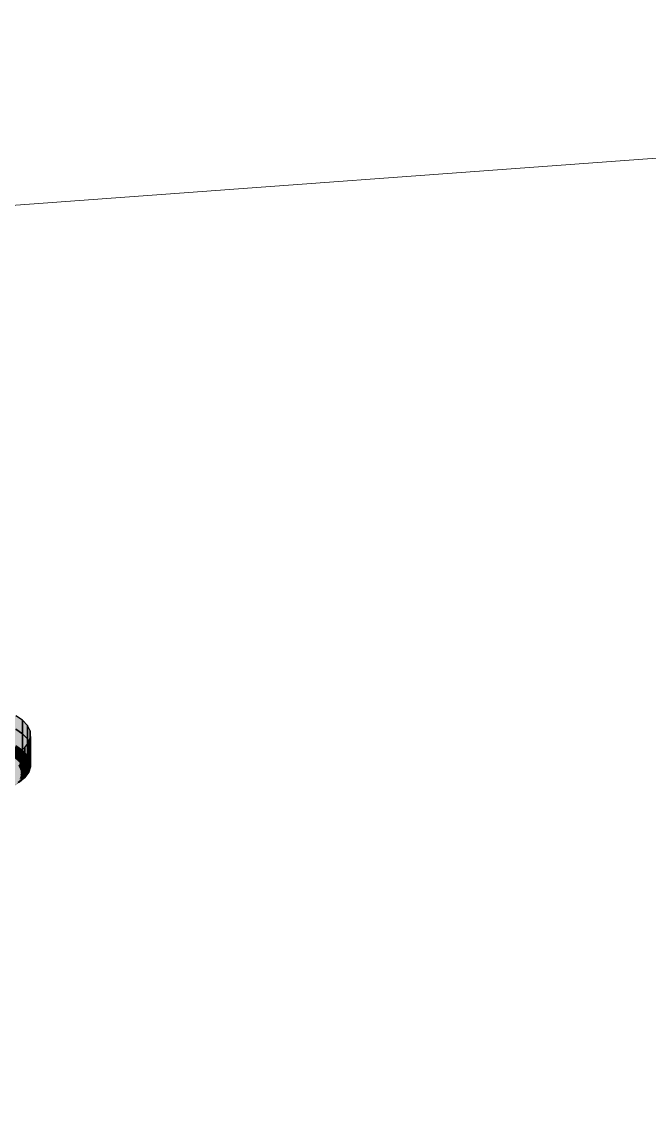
# Model space of a CAD drawing. Header units: millimetres. Extents: x 50 to 612415, y 2 to 4150.
# Drawn here: x 472132.2 to 472300, y 2880.6 to 3170 of the extents above; entities that cross this region are included whole.
import ezdxf

# ---------------------------------------------------------------- set-up
doc = ezdxf.new("R2010")
doc.units = ezdxf.units.MM
for name, color, linetype, lineweight in [('DIM', 7, 'Continuous', 13), ('HATCH', 8, 'Continuous', 9), ('OUTLINE', 7, 'Continuous', 25)]:
    doc.layers.add(name, color=color, linetype=linetype, lineweight=lineweight)

msp = doc.modelspace()

# ---------------------------------------------------------------- hatches: boundary and pattern name
at = {"layer": 'HATCH', "true_color": 0xccae87}
for points in [[(471407.856, 2492.235), (472132.454, 2983.255), (472130.662, 2984.478)], [(471407.856, 2492.235), (472133.736, 2981.882), (472132.454, 2983.255)], [(471407.856, 2492.235), (472134.456, 2980.41), (472133.736, 2981.882)], [(471407.856, 2488.664), (472132.454, 2979.684), (472130.662, 2980.907)], [(472130.662, 2980.907), (472132.454, 2979.684), (471407.856, 2488.664)], [(471407.856, 2492.235), (472134.589, 2978.896), (472134.456, 2980.41)], [(472132.454, 2979.684), (472133.736, 2978.311), (471407.856, 2488.664)], [(471407.856, 2488.664), (472133.736, 2978.311), (472132.454, 2979.684)], [(471407.856, 2492.235), (472134.128, 2977.398), (472134.589, 2978.896)], [(471407.856, 2488.664), (472134.456, 2976.839), (472133.736, 2978.311)], [(472133.736, 2978.311), (472134.456, 2976.839), (471407.856, 2488.664)], [(471407.856, 2492.235), (472133.092, 2975.973), (472134.128, 2977.398)], [(471407.856, 2488.664), (472134.589, 2975.325), (472134.456, 2976.839)], [(472134.456, 2976.839), (472134.589, 2975.325), (471407.856, 2488.664)], [(471407.856, 2484.201), (472132.454, 2975.221), (472130.662, 2976.443)], [(472130.662, 2976.443), (472132.454, 2975.221), (471407.856, 2484.201)], [(471407.856, 2492.235), (472131.519, 2974.677), (472133.092, 2975.973)], [(471407.856, 2488.664), (472134.128, 2973.827), (472134.589, 2975.325)], [(472134.589, 2975.325), (472134.128, 2973.827), (471407.856, 2488.664)], [(472132.454, 2975.221), (472133.736, 2973.847), (471407.856, 2484.201)], [(471407.856, 2484.201), (472133.736, 2973.847), (472132.454, 2975.221)], [(471407.856, 2484.201), (472134.456, 2972.375), (472133.736, 2973.847)], [(472133.736, 2973.847), (472134.456, 2972.375), (471407.856, 2484.201)], [(471407.856, 2488.664), (472133.092, 2972.402), (472134.128, 2973.827)], [(472134.128, 2973.827), (472133.092, 2972.402), (471407.856, 2488.664)], [(471407.856, 2488.664), (472131.519, 2971.106), (472133.092, 2972.402)], [(472133.092, 2972.402), (472131.519, 2971.106), (471407.856, 2488.664)], [(471407.856, 2484.201), (472134.589, 2970.861), (472134.456, 2972.375)], [(472134.456, 2972.375), (472134.589, 2970.861), (471407.856, 2484.201)], [(471406.207, 2483.034), (472132.415, 2970.444), (472131.791, 2971.72)], [(472131.791, 2971.72), (472132.415, 2970.444), (471406.207, 2483.034)], [(471406.207, 2483.034), (472132.53, 2969.131), (472132.415, 2970.444)], [(472132.415, 2970.444), (472132.53, 2969.131), (471406.207, 2483.034)], [(471407.856, 2484.201), (472134.128, 2969.363), (472134.589, 2970.861)], [(472134.589, 2970.861), (472134.128, 2969.363), (471407.856, 2484.201)], [(471407.856, 2484.201), (472133.092, 2967.939), (472134.128, 2969.363)], [(472134.128, 2969.363), (472133.092, 2967.939), (471407.856, 2484.201)], [(471406.207, 2483.034), (472132.131, 2967.833), (472132.53, 2969.131)], [(472132.53, 2969.131), (472132.131, 2967.833), (471406.207, 2483.034)], [(471407.856, 2484.201), (472131.519, 2966.643), (472133.092, 2967.939)], [(472133.092, 2967.939), (472131.519, 2966.643), (471407.856, 2484.201)]]:
    msp.add_hatch(color=43, dxfattribs=at).paths.add_polyline_path(points)
at = {"layer": 'HATCH', "true_color": 0xbda27d}
for points in [[(472130.662, 2980.907), (472132.454, 2979.684), (472132.454, 2983.255), (472130.662, 2984.478)], [(472130.662, 2976.443), (472132.454, 2975.221), (472132.454, 2979.684), (472130.662, 2980.907)]]:
    msp.add_hatch(color=33, dxfattribs=at).paths.add_polyline_path(points)
at = {"layer": 'HATCH', "true_color": 0xbba07c}
for points in [[(472132.454, 2979.684), (472133.736, 2978.311), (472133.736, 2981.882), (472132.454, 2983.255)], [(472132.454, 2975.221), (472133.736, 2973.847), (472133.736, 2978.311), (472132.454, 2979.684)]]:
    msp.add_hatch(color=33, dxfattribs=at).paths.add_polyline_path(points)
at = {"layer": 'HATCH', "true_color": 0xb89e7a}
for points in [[(472133.736, 2978.311), (472134.456, 2976.839), (472134.456, 2980.41), (472133.736, 2981.882)], [(472133.736, 2973.847), (472134.456, 2972.375), (472134.456, 2976.839), (472133.736, 2978.311)]]:
    msp.add_hatch(color=33, dxfattribs=at).paths.add_polyline_path(points)
at = {"layer": 'HATCH', "true_color": 0xb79d79}
for points in [[(472134.589, 2975.325), (472134.128, 2973.827), (472134.128, 2977.398), (472134.589, 2978.896)], [(472134.589, 2970.861), (472134.128, 2969.363), (472134.128, 2973.827), (472134.589, 2975.325)]]:
    msp.add_hatch(color=33, dxfattribs=at).paths.add_polyline_path(points)
at = {"layer": 'HATCH', "true_color": 0xb69c79}
for points in [[(472134.456, 2976.839), (472134.589, 2975.325), (472134.589, 2978.896), (472134.456, 2980.41)], [(472134.456, 2972.375), (472134.589, 2970.861), (472134.589, 2975.325), (472134.456, 2976.839)]]:
    msp.add_hatch(color=33, dxfattribs=at).paths.add_polyline_path(points)
at = {"layer": 'HATCH', "true_color": 0xcaad86}
msp.add_hatch(color=43, dxfattribs=at).paths.add_polyline_path([(472129.127, 2973.969), (472130.68, 2972.91), (472132.454, 2975.221), (472130.662, 2976.443)])
at = {"layer": 'HATCH', "true_color": 0xc9ac85}
msp.add_hatch(color=43, dxfattribs=at).paths.add_polyline_path([(472130.68, 2972.91), (472131.791, 2971.72), (472133.736, 2973.847), (472132.454, 2975.221)])
at = {"layer": 'HATCH', "true_color": 0xbca17d}
for points in [[(472133.092, 2972.402), (472131.519, 2971.106), (472131.519, 2974.677), (472133.092, 2975.973)], [(472133.092, 2967.939), (472131.519, 2966.643), (472131.519, 2971.106), (472133.092, 2972.402)]]:
    msp.add_hatch(color=33, dxfattribs=at).paths.add_polyline_path(points)
at = {"layer": 'HATCH', "true_color": 0xba9f7b}
for points in [[(472134.128, 2973.827), (472133.092, 2972.402), (472133.092, 2975.973), (472134.128, 2977.398)], [(472134.128, 2969.363), (472133.092, 2967.939), (472133.092, 2972.402), (472134.128, 2973.827)]]:
    msp.add_hatch(color=33, dxfattribs=at).paths.add_polyline_path(points)
at = {"layer": 'HATCH', "true_color": 0xc7aa84}
for points in [[(472131.791, 2971.72), (472132.415, 2970.444), (472134.456, 2972.375), (472133.736, 2973.847)], [(472131.305, 2971.188), (472131.905, 2969.961), (472132.415, 2970.444), (472131.791, 2971.72)]]:
    msp.add_hatch(color=43, dxfattribs=at).paths.add_polyline_path(points)
at = {"layer": 'HATCH', "true_color": 0xc5a983}
for points in [[(472132.415, 2970.444), (472132.53, 2969.131), (472134.589, 2970.861), (472134.456, 2972.375)], [(472131.905, 2969.961), (472132.016, 2968.699), (472132.53, 2969.131), (472132.415, 2970.444)]]:
    msp.add_hatch(color=43, dxfattribs=at).paths.add_polyline_path(points)
at = {"layer": 'HATCH', "true_color": 0xc2a681}
msp.add_hatch(color=43, dxfattribs=at).paths.add_polyline_path([(472132.131, 2967.833), (472131.233, 2966.599), (472133.092, 2967.939), (472134.128, 2969.363)])
at = {"layer": 'HATCH', "true_color": 0xc4a782}
for points in [[(472132.53, 2969.131), (472132.131, 2967.833), (472134.128, 2969.363), (472134.589, 2970.861)], [(472132.016, 2968.699), (472131.631, 2967.451), (472132.131, 2967.833), (472132.53, 2969.131)]]:
    msp.add_hatch(color=43, dxfattribs=at).paths.add_polyline_path(points)
at = {"layer": 'HATCH', "true_color": 0xc0a47f}
msp.add_hatch(color=33, dxfattribs=at).paths.add_polyline_path([(472131.233, 2966.599), (472129.87, 2965.476), (472131.519, 2966.643), (472133.092, 2967.939)])

# ---------------------------------------------------------------- linework, layer by layer
at = {"layer": 'DIM'}
msp.add_lwpolyline([(470944.926, 3034.003), (472800, 3170), (472900, 3170)], dxfattribs=at)
at = {"layer": 'OUTLINE', "color": 139, "true_color": 0x42544a}
for p, q in [((472132.454, 2983.255), (472130.662, 2984.478)), ((472132.454, 2983.255), (472130.662, 2984.478)), ((472132.454, 2979.684), (472130.662, 2980.907)), ((472130.662, 2980.907), (472132.454, 2979.684)), ((472132.454, 2979.684), (472130.662, 2980.907)), ((472130.662, 2980.907), (472132.454, 2979.684)), ((472132.454, 2979.684), (472132.454, 2983.255)), ((472133.736, 2981.882), (472132.454, 2983.255)), ((472132.454, 2983.255), (472132.454, 2979.684)), ((472133.736, 2981.882), (472132.454, 2983.255)), ((472133.736, 2978.311), (472133.736, 2981.882)), ((472134.456, 2980.41), (472133.736, 2981.882)), ((472133.736, 2981.882), (472133.736, 2978.311)), ((472134.456, 2980.41), (472133.736, 2981.882)), ((472132.454, 2975.221), (472132.454, 2979.684)), ((472133.736, 2978.311), (472132.454, 2979.684)), ((472132.454, 2979.684), (472132.454, 2975.221)), ((472132.454, 2979.684), (472133.736, 2978.311)), ((472132.454, 2979.684), (472133.736, 2978.311)), ((472133.736, 2978.311), (472132.454, 2979.684)), ((472133.736, 2973.847), (472133.736, 2978.311)), ((472134.456, 2976.839), (472133.736, 2978.311)), ((472133.736, 2978.311), (472133.736, 2973.847)), ((472133.736, 2978.311), (472134.456, 2976.839)), ((472134.456, 2976.839), (472133.736, 2978.311)), ((472133.736, 2978.311), (472134.456, 2976.839)), ((472134.128, 2977.398), (472134.589, 2978.896)), ((472134.128, 2977.398), (472134.589, 2978.896)), ((472134.456, 2976.839), (472134.456, 2980.41)), ((472134.589, 2978.896), (472134.456, 2980.41)), ((472134.456, 2980.41), (472134.456, 2976.839)), ((472134.589, 2978.896), (472134.456, 2980.41)), ((472134.589, 2975.325), (472134.589, 2978.896)), ((472134.589, 2978.896), (472134.589, 2975.325)), ((472132.454, 2975.221), (472130.662, 2976.443)), ((472130.662, 2976.443), (472132.454, 2975.221)), ((472132.454, 2975.221), (472130.662, 2976.443)), ((472130.662, 2976.443), (472132.454, 2975.221)), ((472130.68, 2972.91), (472132.454, 2975.221)), ((472132.454, 2975.221), (472130.68, 2972.91)), ((472131.519, 2974.677), (472133.092, 2975.973)), ((472131.519, 2974.677), (472133.092, 2975.973)), ((472133.736, 2973.847), (472132.454, 2975.221)), ((472132.454, 2975.221), (472133.736, 2973.847)), ((472132.454, 2975.221), (472133.736, 2973.847)), ((472133.736, 2973.847), (472132.454, 2975.221)), ((472133.092, 2975.973), (472134.128, 2977.398)), ((472133.092, 2975.973), (472134.128, 2977.398)), ((472133.092, 2972.402), (472133.092, 2975.973)), ((472133.092, 2975.973), (472133.092, 2972.402)), ((472134.128, 2973.827), (472134.128, 2977.398)), ((472134.128, 2977.398), (472134.128, 2973.827)), ((472134.128, 2973.827), (472134.589, 2975.325)), ((472134.589, 2975.325), (472134.128, 2973.827)), ((472134.128, 2973.827), (472134.589, 2975.325)), ((472134.589, 2975.325), (472134.128, 2973.827)), ((472134.456, 2972.375), (472134.456, 2976.839)), ((472134.589, 2975.325), (472134.456, 2976.839)), ((472134.456, 2976.839), (472134.456, 2972.375)), ((472134.456, 2976.839), (472134.589, 2975.325)), ((472134.589, 2975.325), (472134.456, 2976.839)), ((472134.456, 2976.839), (472134.589, 2975.325)), ((472134.589, 2970.861), (472134.589, 2975.325)), ((472134.589, 2975.325), (472134.589, 2970.861)), ((472131.519, 2971.106), (472133.092, 2972.402)), ((472133.092, 2972.402), (472131.519, 2971.106)), ((472131.519, 2971.106), (472133.092, 2972.402)), ((472133.092, 2972.402), (472131.519, 2971.106)), ((472131.791, 2971.72), (472133.736, 2973.847)), ((472133.736, 2973.847), (472131.791, 2971.72)), ((472132.415, 2970.444), (472134.456, 2972.375)), ((472134.456, 2972.375), (472132.415, 2970.444)), ((472133.092, 2972.402), (472134.128, 2973.827)), ((472134.128, 2973.827), (472133.092, 2972.402)), ((472133.092, 2972.402), (472134.128, 2973.827)), ((472134.128, 2973.827), (472133.092, 2972.402)), ((472133.092, 2967.939), (472133.092, 2972.402)), ((472133.092, 2972.402), (472133.092, 2967.939)), ((472134.456, 2972.375), (472133.736, 2973.847)), ((472133.736, 2973.847), (472134.456, 2972.375)), ((472134.456, 2972.375), (472133.736, 2973.847)), ((472133.736, 2973.847), (472134.456, 2972.375)), ((472134.128, 2969.363), (472134.128, 2973.827)), ((472134.128, 2973.827), (472134.128, 2969.363)), ((472134.589, 2970.861), (472134.456, 2972.375)), ((472134.456, 2972.375), (472134.589, 2970.861)), ((472134.589, 2970.861), (472134.456, 2972.375)), ((472134.456, 2972.375), (472134.589, 2970.861)), ((472132.415, 2970.444), (472131.791, 2971.72)), ((472131.791, 2971.72), (472132.415, 2970.444)), ((472132.415, 2970.444), (472131.791, 2971.72)), ((472131.791, 2971.72), (472132.415, 2970.444)), ((472131.905, 2969.961), (472132.415, 2970.444)), ((472132.415, 2970.444), (472131.905, 2969.961)), ((472132.131, 2967.833), (472134.128, 2969.363)), ((472134.128, 2969.363), (472132.131, 2967.833)), ((472132.53, 2969.131), (472132.415, 2970.444)), ((472132.415, 2970.444), (472132.53, 2969.131)), ((472132.53, 2969.131), (472132.415, 2970.444)), ((472132.415, 2970.444), (472132.53, 2969.131)), ((472132.53, 2969.131), (472134.589, 2970.861)), ((472134.589, 2970.861), (472132.53, 2969.131)), ((472133.092, 2967.939), (472134.128, 2969.363)), ((472134.128, 2969.363), (472133.092, 2967.939)), ((472133.092, 2967.939), (472134.128, 2969.363)), ((472134.128, 2969.363), (472133.092, 2967.939)), ((472134.128, 2969.363), (472134.589, 2970.861)), ((472134.589, 2970.861), (472134.128, 2969.363)), ((472134.128, 2969.363), (472134.589, 2970.861)), ((472134.589, 2970.861), (472134.128, 2969.363)), ((472131.233, 2966.599), (472133.092, 2967.939)), ((472133.092, 2967.939), (472131.233, 2966.599)), ((472131.519, 2966.643), (472133.092, 2967.939)), ((472133.092, 2967.939), (472131.519, 2966.643)), ((472131.519, 2966.643), (472133.092, 2967.939)), ((472133.092, 2967.939), (472131.519, 2966.643)), ((472132.016, 2968.699), (472132.53, 2969.131)), ((472132.53, 2969.131), (472132.016, 2968.699)), ((472132.131, 2967.833), (472132.53, 2969.131)), ((472132.53, 2969.131), (472132.131, 2967.833)), ((472132.131, 2967.833), (472132.53, 2969.131)), ((472132.53, 2969.131), (472132.131, 2967.833))]:
    msp.add_line(p, q, dxfattribs=at)

doc.saveas('drawing.dxf')
